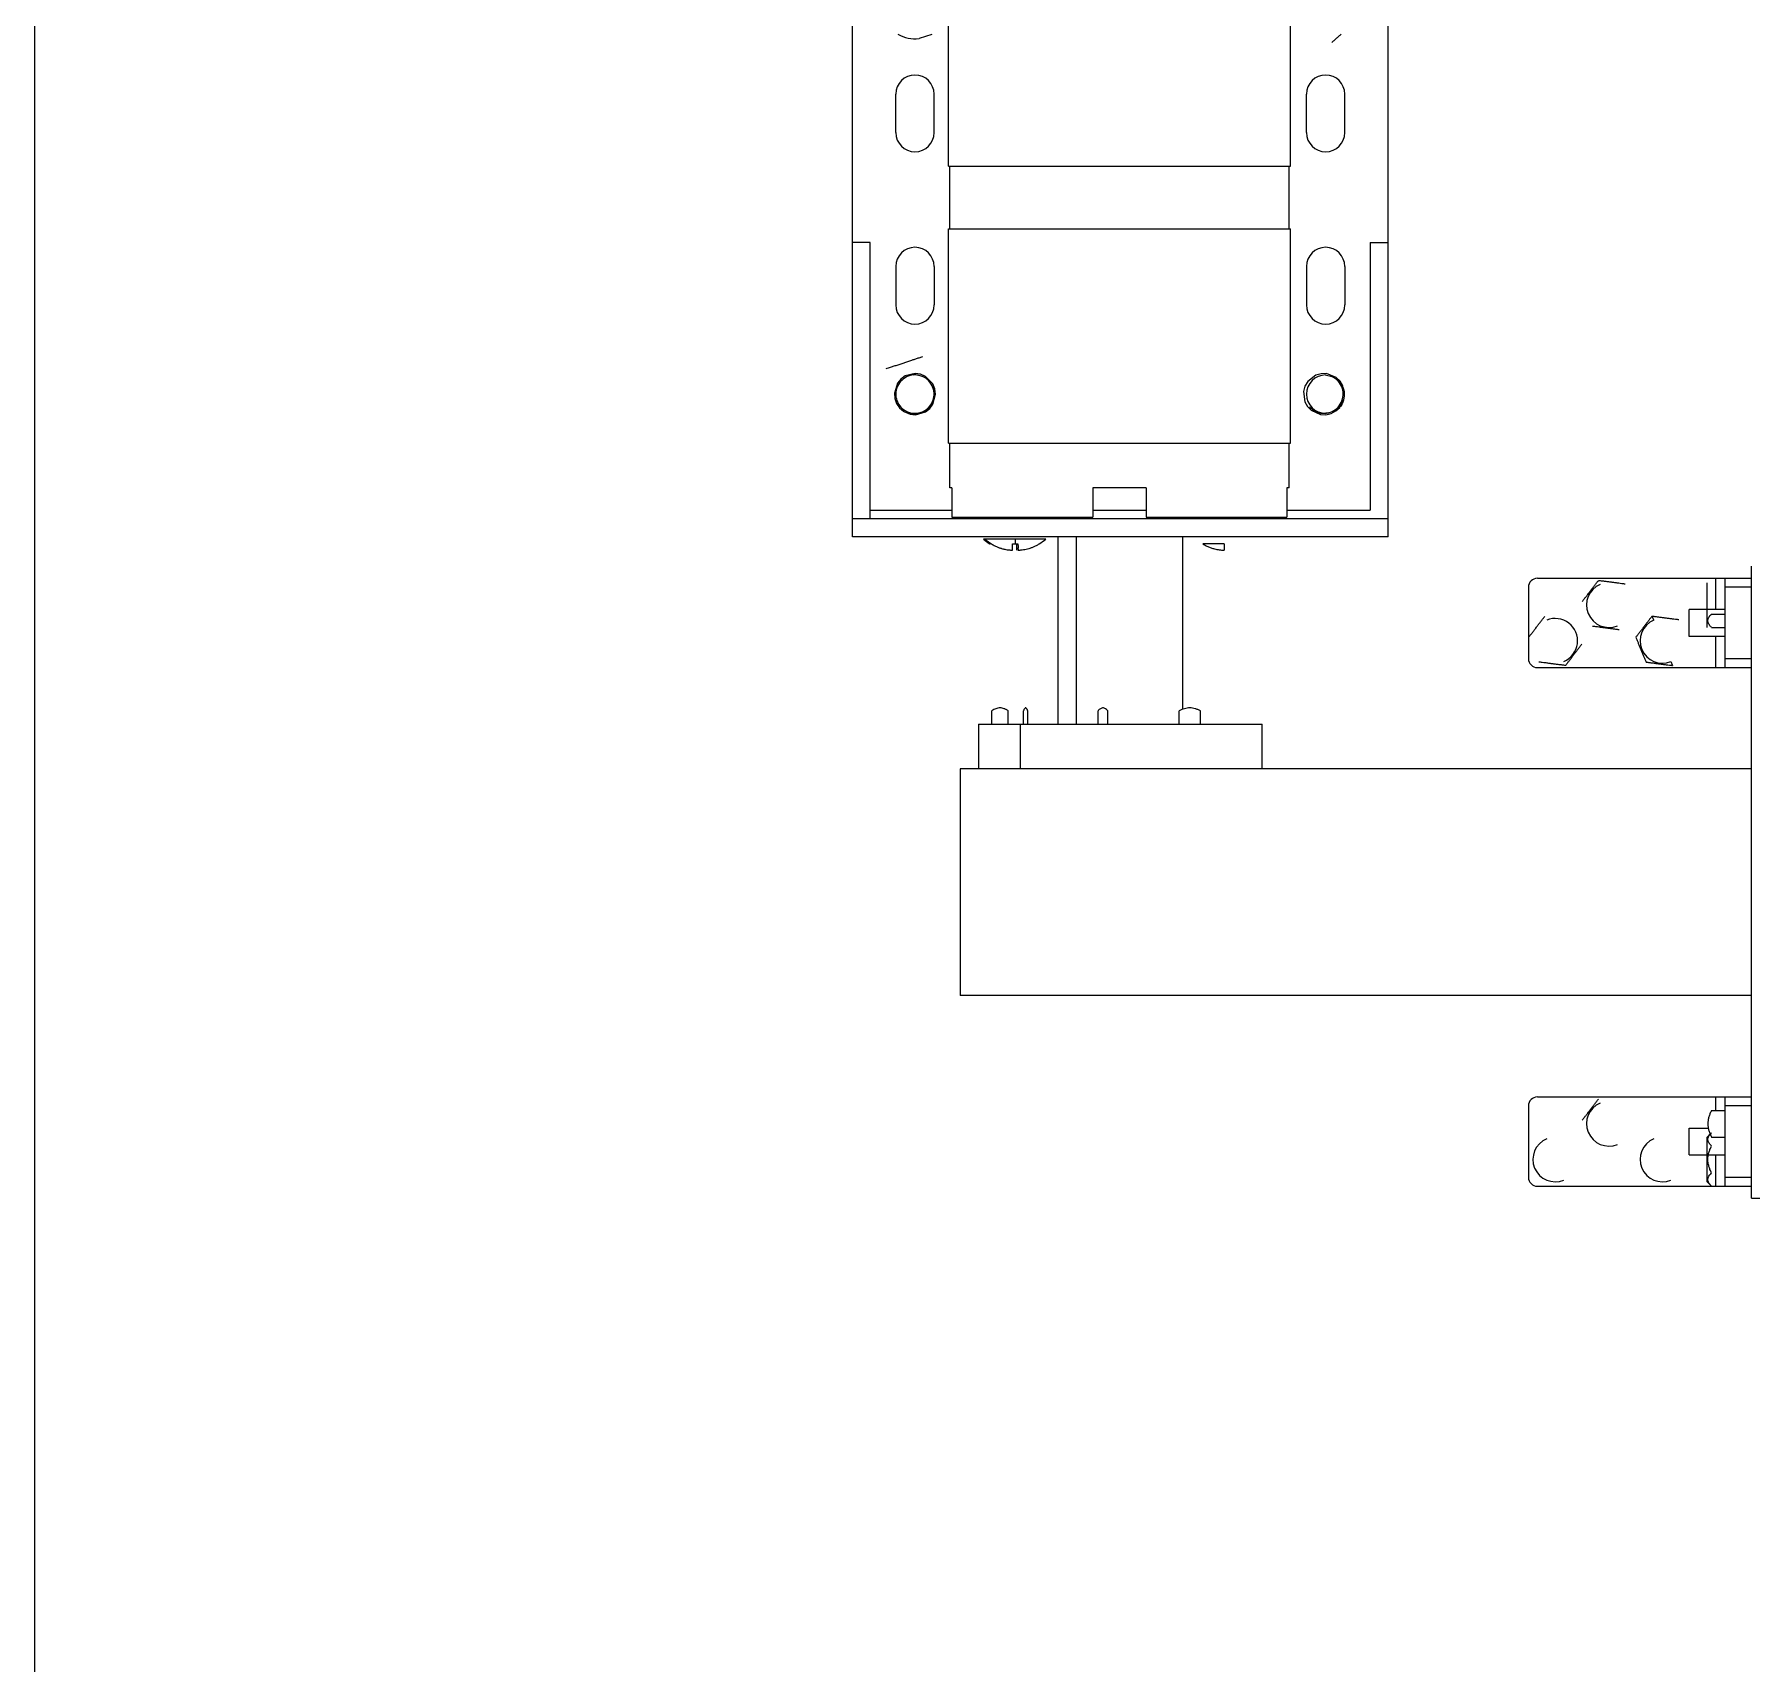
# Model space of a CAD drawing. Header units: millimetres. Extents: x -635 to 515, y -448 to 489.
# Drawn here: x -635 to -442.6, y -265 to -82.5 of the extents above; entities that cross this region are included whole.
import ezdxf

# ---------------------------------------------------------------- set-up
doc = ezdxf.new("R2010")
doc.units = ezdxf.units.MM

msp = doc.modelspace()

# ---------------------------------------------------------------- linework, layer by layer
at = {"color": 7, "linetype": 'Continuous', "lineweight": 25}
for p, q in [((-634.978, 203.251), (-634.978, -347.791)), ((-494.28, -97.278), (-494.28, -45.278)), ((-543.338, -138.778), (-543.338, -74.868)), ((-532.43, -104.278), (-532.43, -97.278)), ((-494.28, -128.278), (-494.28, -104.278)), ((-532.43, -133.278), (-532.43, -128.278)), ((-525.097, -139.028), (-525.097, -139.578)), ((-442.618, -212.878), (-442.618, -142.078)), ((-529.213, -159.778), (-529.213, -164.778)), ((-531.258, -164.778), (-531.258, -190.178)), ((-442.618, -164.778), (-531.258, -164.778)), ((-531.256, -190.178), (-531.256, -164.778)), ((-442.618, -190.178), (-531.258, -190.178)), ((-466.618, -201.528), (-442.618, -201.528)), ((-446.618, -211.528), (-446.618, -208.028)), ((-445.618, -210.528), (-442.618, -210.528))]:
    msp.add_line(p, q, dxfattribs=at)
at = {"color": 144, "linetype": 'Continuous', "lineweight": 18}
for p, q in [((-532.58, -97.278), (-532.58, -45.278)), ((-483.338, -138.778), (-483.338, -74.868)), ((-534.446, -82.493), (-535.883, -82.97)), ((-538.488, -93.498), (-538.488, -89.198)), ((-534.188, -93.498), (-534.188, -89.198)), ((-492.488, -93.498), (-492.488, -89.198)), ((-488.188, -93.498), (-488.188, -89.198)), ((-532.58, -97.278), (-494.28, -97.278)), ((-494.43, -104.278), (-494.43, -97.278)), ((-532.58, -128.278), (-532.58, -104.278)), ((-532.58, -104.278), (-494.28, -104.278)), ((-541.338, -105.823), (-543.338, -105.823)), ((-541.338, -136.778), (-541.338, -105.823)), ((-485.338, -105.823), (-485.338, -135.778)), ((-485.338, -105.823), (-483.338, -105.823)), ((-538.488, -108.498), (-538.488, -112.798)), ((-534.188, -108.498), (-534.188, -112.798)), ((-492.488, -108.498), (-492.488, -112.798)), ((-488.188, -108.498), (-488.188, -112.798)), ((-538.23, -119.502), (-536.794, -119.025)), ((-489.602, -120.857), (-490.376, -120.654)), ((-532.58, -128.278), (-494.28, -128.278)), ((-494.43, -133.278), (-494.43, -128.278)), ((-532.191, -133.278), (-532.43, -133.278)), ((-532.191, -133.278), (-532.191, -136.578)), ((-510.43, -133.278), (-516.43, -133.278)), ((-516.43, -133.278), (-516.43, -136.578)), ((-510.43, -133.278), (-510.43, -136.578)), ((-494.43, -133.278), (-494.668, -133.278)), ((-494.668, -133.278), (-494.668, -136.578)), ((-541.338, -135.778), (-532.191, -135.778)), ((-516.43, -135.778), (-510.43, -135.778)), ((-494.668, -135.778), (-485.338, -135.778)), ((-483.338, -136.778), (-543.338, -136.778)), ((-532.191, -136.578), (-516.43, -136.578)), ((-510.43, -136.578), (-494.668, -136.578)), ((-483.338, -138.778), (-543.338, -138.778)), ((-521.697, -139.028), (-528.656, -139.028)), ((-527.94, -139.578), (-527.923, -139.578)), ((-527.781, -139.578), (-527.764, -139.578)), ((-525.397, -139.578), (-524.797, -139.578)), ((-522.429, -139.578), (-522.412, -139.578)), ((-520.338, -138.778), (-520.338, -159.778)), ((-518.288, -138.778), (-518.288, -159.778)), ((-506.338, -158.112), (-506.338, -138.778)), ((-501.721, -139.578), (-504.088, -139.578)), ((-501.721, -139.578), (-501.721, -140.274)), ((-466.618, -143.428), (-442.618, -143.428)), ((-447.618, -148.928), (-447.618, -143.928)), ((-446.618, -146.928), (-446.618, -143.428)), ((-445.618, -143.428), (-445.618, -153.428)), ((-467.618, -144.428), (-467.618, -152.428)), ((-442.618, -144.428), (-445.618, -144.428)), ((-453.576, -148.118), (-453.767, -147.657)), ((-449.618, -149.928), (-449.618, -146.928)), ((-445.618, -146.928), (-449.618, -146.928)), ((-447.118, -147.428), (-445.618, -147.428)), ((-445.618, -149.928), (-449.618, -149.928)), ((-447.118, -148.928), (-445.618, -148.928)), ((-446.618, -153.428), (-446.618, -149.928)), ((-466.618, -153.428), (-442.618, -153.428)), ((-451.661, -152.737), (-451.469, -153.199)), ((-445.618, -152.428), (-442.618, -152.428)), ((-527.726, -159.778), (-527.726, -158.278)), ((-525.892, -159.778), (-525.892, -158.278)), ((-524.191, -159.778), (-524.191, -158.278)), ((-523.703, -159.778), (-523.703, -158.278)), ((-515.833, -159.778), (-515.833, -158.278)), ((-514.727, -159.778), (-514.727, -158.278)), ((-506.732, -159.778), (-506.732, -158.278)), ((-504.365, -159.778), (-504.365, -158.278)), ((-529.213, -159.778), (-497.463, -159.778)), ((-524.564, -159.778), (-524.564, -164.778)), ((-497.463, -164.778), (-497.463, -159.778)), ((-445.618, -201.528), (-445.618, -211.528)), ((-467.618, -202.528), (-467.618, -210.528)), ((-447.118, -203.028), (-445.618, -203.028)), ((-442.618, -202.528), (-445.618, -202.528)), ((-449.618, -208.028), (-449.618, -205.028)), ((-449.618, -205.028), (-447.448, -205.028)), ((-447.618, -206.028), (-447.261, -205.67)), ((-447.618, -211.028), (-447.618, -206.028)), ((-447.118, -206.028), (-445.618, -206.028)), ((-449.618, -208.028), (-447.618, -208.028)), ((-447.447, -208.028), (-445.618, -208.028)), ((-466.618, -211.528), (-442.618, -211.528)), ((-447.618, -211.028), (-447.118, -211.528)), ((-442.618, -212.878), (-429.918, -212.878))]:
    msp.add_line(p, q, dxfattribs=at)
at = {"color": 8, "linetype": 'Continuous', "lineweight": 25}
msp.add_line((-446.618, -203.028), (-446.618, -201.528), dxfattribs=at)
at = {"color": 144, "linetype": 'Continuous', "lineweight": 18, "flags": 128}
for points in [[(-537.248, -124.905), (-536.868, -125.049), (-536.265, -125.109), (-535.153, -124.783), (-534.68, -124.409), (-534.318, -123.922), (-534.026, -122.8), (-534.104, -122.203), (-534.335, -121.642), (-535.149, -120.815), (-535.7, -120.575), (-536.301, -120.486), (-537.429, -120.759), (-537.917, -121.108), (-538.302, -121.577), (-538.648, -122.687), (-538.599, -123.284), (-538.395, -123.856), (-538.056, -124.346), (-537.62, -124.723), (-537.62, -124.723)], [(-488.671, -124.162), (-488.626, -124.124), (-488.348, -123.588), (-488.217, -122.997), (-488.41, -121.854), (-488.726, -121.34), (-489.167, -120.923), (-490.247, -120.502), (-490.849, -120.509), (-491.433, -120.673), (-492.35, -121.383), (-492.653, -121.903), (-492.812, -122.489), (-492.674, -123.641), (-492.384, -124.167), (-491.963, -124.605), (-490.903, -125.078), (-490.304, -125.1), (-489.712, -124.964), (-489.185, -124.686), (-488.76, -124.296), (-488.76, -124.296)]]:
    msp.add_lwpolyline(points, dxfattribs=at)
at = {"color": 144, "linetype": 'Continuous', "lineweight": 18}
for centre, radius, start, end in [((-536.338, -79.198), 3.8, 239.85841, 276.88798), ((-536.338, -89.198), 2.15, 0, 180), ((-490.338, -89.198), 2.15, 0, 180), ((-536.338, -93.498), 2.15, 180, 0), ((-490.338, -93.498), 2.15, 180, 0), ((-536.338, -108.498), 2.15, 360, 180), ((-490.338, -108.498), 2.15, 0, 180), ((-536.338, -112.798), 2.15, 180, 0), ((-490.338, -112.798), 2.15, 180, 360), ((-536.338, -122.798), 2.15, 270, 90), ((-490.338, -122.798), 2.15, 90, 270), ((-525.495, -135.656), 4.622, 226.84914, 238.05428), ((-466.618, -144.428), 1, 90, 180), ((-458.618, -146.428), 2.5, 112.52267, 292.52267), ((-464.618, -150.428), 2.5, 292.52267, 112.52267), ((-466.618, -152.428), 1, 180, 270), ((-466.618, -202.528), 1, 90, 180), ((-458.618, -204.528), 2.5, 112.52267, 292.52267), ((-464.618, -208.528), 2.5, 112.52267, 292.52267), ((-452.618, -208.528), 2.5, 112.52267, 292.52267), ((-466.618, -210.528), 1, 180, 270)]:
    msp.add_arc(centre, radius, start, end, dxfattribs=at)
at = {"color": 7, "linetype": 'Continuous', "lineweight": 25}
for centre, radius, start, end in [((-525.336, -135.656), 4.622, 226.84914, 238.05428), ((-524.858, -135.656), 4.622, 301.94572, 313.15086), ((-452.618, -150.428), 2.5, 112.52267, 292.52267)]:
    msp.add_arc(centre, radius, start, end, dxfattribs=at)
at = {"color": 144, "linetype": 'Continuous', "lineweight": 18}
for points, knots in [([(-488.613, -82.484), (-488.66, -82.526), (-488.755, -82.611), (-488.899, -82.738), (-489.045, -82.868), (-489.194, -83.001), (-489.345, -83.135), (-489.5, -83.272), (-489.602, -83.363), (-489.654, -83.41)], [0, 0, 0, 0, 0.1301053, 0.2640846, 0.4021845, 0.5446299, 0.691626, 0.8433595, 1, 1, 1, 1]), ([(-536.794, -119.025), (-536.734, -119.005), (-536.613, -118.965), (-536.431, -118.905), (-536.245, -118.843), (-536.056, -118.78), (-535.864, -118.716), (-535.668, -118.651), (-535.538, -118.608), (-535.472, -118.586)], [0, 0, 0, 0, 0.1301053, 0.2640846, 0.4021845, 0.5446299, 0.691626, 0.8433595, 1, 1, 1, 1]), ([(-539.553, -119.941), (-539.476, -119.916), (-539.324, -119.866), (-539.097, -119.79), (-538.874, -119.716), (-538.656, -119.644), (-538.442, -119.573), (-538.3, -119.525), (-538.23, -119.502)], [0, 0, 0, 0, 0.18226709, 0.35789227, 0.52715164, 0.69035359, 0.84784213, 1, 1, 1, 1]), ([(-536.413, -120.661), (-536.434, -120.658), (-536.725, -120.614), (-537.314, -120.824), (-537.733, -121.186), (-537.945, -121.37)], [0, 0, 0, 0, 0.0357706, 0.5102904, 1, 1, 1, 1]), ([(-534.303, -123.483), (-534.244, -123.216), (-534.123, -122.668), (-534.356, -121.834), (-534.872, -121.15), (-535.617, -120.712), (-536.464, -120.598), (-537.312, -120.804), (-537.732, -121.179), (-537.945, -121.37)], [0, 0, 0, 0, 0.1382727, 0.2843024, 0.4266127, 0.568923, 0.7149527, 0.8552311, 1, 1, 1, 1]), ([(-489.843, -120.757), (-489.8, -120.771), (-489.709, -120.799), (-489.568, -120.857), (-489.413, -120.932), (-489.249, -121.03), (-489.079, -121.154), (-488.81, -121.395), (-488.543, -121.753), (-488.354, -122.21), (-488.282, -122.561), (-488.263, -122.84), (-488.271, -123.075), (-488.309, -123.356), (-488.395, -123.662), (-488.524, -123.944), (-488.647, -124.147), (-488.727, -124.253), (-488.76, -124.296)], [0, 0, 0, 0, 0.0306821, 0.0656318, 0.1049773, 0.1488045, 0.1971324, 0.2498876, 0.3970234, 0.4993362, 0.5876036, 0.6425217, 0.6913612, 0.7493341, 0.8372962, 0.9086174, 0.9628026, 1, 1, 1, 1]), ([(-488.914, -121.37), (-489.041, -121.226), (-489.188, -121.1), (-489.504, -120.894), (-489.673, -120.814), (-489.843, -120.757)], [0, 0, 0, 0, 0.5, 0.5, 1, 1, 1, 1]), ([(-537.945, -121.37), (-538.137, -121.585), (-538.283, -121.839), (-538.417, -122.232), (-538.448, -122.363), (-538.486, -122.633), (-538.493, -122.773), (-538.47, -123.197), (-538.396, -123.484), (-538.144, -123.999), (-537.967, -124.226), (-537.566, -124.583), (-537.319, -124.732), (-536.778, -124.922), (-536.484, -124.961), (-536.061, -124.935), (-535.922, -124.912), (-535.658, -124.842), (-535.533, -124.796), (-535.158, -124.616), (-534.923, -124.441), (-534.731, -124.226)], [0, 0, 0, 0, 0.125, 0.125, 0.1875, 0.1875, 0.25, 0.25, 0.375, 0.375, 0.5, 0.5, 0.625, 0.625, 0.75, 0.75, 0.8125, 0.8125, 0.875, 0.875, 1, 1, 1, 1]), ([(-537.945, -121.37), (-538.137, -121.585), (-538.283, -121.839), (-538.417, -122.232), (-538.448, -122.363), (-538.486, -122.633), (-538.493, -122.773), (-538.47, -123.197), (-538.396, -123.484), (-538.144, -123.999), (-537.967, -124.226), (-537.566, -124.583), (-537.319, -124.732), (-536.778, -124.922), (-536.484, -124.961), (-536.061, -124.935), (-535.922, -124.912), (-535.658, -124.842), (-535.533, -124.796), (-535.158, -124.616), (-534.923, -124.441), (-534.731, -124.226)], [0, 0, 0, 0, 0.125, 0.125, 0.1875, 0.1875, 0.25, 0.25, 0.375, 0.375, 0.5, 0.5, 0.625, 0.625, 0.75, 0.75, 0.8125, 0.8125, 0.875, 0.875, 1, 1, 1, 1]), ([(-492.128, -124.226), (-491.936, -124.441), (-491.701, -124.616), (-491.327, -124.796), (-491.201, -124.842), (-490.937, -124.912), (-490.798, -124.935), (-490.375, -124.961), (-490.081, -124.922), (-489.54, -124.732), (-489.293, -124.583), (-488.892, -124.226), (-488.715, -123.999), (-488.463, -123.484), (-488.389, -123.197), (-488.366, -122.773), (-488.373, -122.633), (-488.411, -122.363), (-488.442, -122.232), (-488.576, -121.839), (-488.722, -121.585), (-488.914, -121.37)], [0, 0, 0, 0, 0.125, 0.125, 0.1875, 0.1875, 0.25, 0.25, 0.375, 0.375, 0.5, 0.5, 0.625, 0.625, 0.75, 0.75, 0.8125, 0.8125, 0.875, 0.875, 1, 1, 1, 1]), ([(-490.48, -124.919), (-490.252, -124.905), (-489.745, -124.874), (-489.056, -124.44), (-488.534, -123.761), (-488.322, -122.931), (-488.426, -122.066), (-488.749, -121.604), (-488.914, -121.37)], [0, 0, 0, 0, 0.1388928, 0.3101166, 0.4813403, 0.6570391, 0.8258182, 1, 1, 1, 1]), ([(-489.018, -124.464), (-488.829, -124.302), (-488.483, -124.005), (-488.263, -123.38), (-488.148, -122.64), (-488.345, -122.13), (-488.468, -121.812)], [0, 0, 0, 0, 0.2492213, 0.4556223, 0.6601904, 1, 1, 1, 1]), ([(-534.232, -123.231), (-534.241, -123.275), (-534.258, -123.369), (-534.299, -123.516), (-534.355, -123.678), (-534.433, -123.853), (-534.537, -124.037), (-534.745, -124.332), (-535.069, -124.639), (-535.5, -124.88), (-535.84, -124.994), (-536.115, -125.045), (-536.349, -125.065), (-536.633, -125.06), (-536.946, -125.01), (-537.243, -124.915), (-537.458, -124.817), (-537.573, -124.75), (-537.62, -124.723)], [0, 0, 0, 0, 0.0306821, 0.0656318, 0.1049773, 0.1488045, 0.1971324, 0.2498876, 0.3970234, 0.4993362, 0.5876036, 0.6425217, 0.6913612, 0.7493341, 0.8372962, 0.9086174, 0.9628026, 1, 1, 1, 1]), ([(-534.731, -124.226), (-534.604, -124.082), (-534.496, -123.922), (-534.328, -123.584), (-534.269, -123.407), (-534.232, -123.231)], [0, 0, 0, 0, 0.5, 0.5, 1, 1, 1, 1]), ([(-527.764, -139.578), (-527.701, -139.616), (-527.579, -139.689), (-527.396, -139.785), (-527.222, -139.867), (-527.058, -139.937), (-526.905, -139.995), (-526.763, -140.044), (-526.561, -140.106), (-526.314, -140.169), (-526.007, -140.225), (-525.755, -140.254), (-525.547, -140.269), (-525.443, -140.272), (-525.397, -140.274)], [0, 0, 0, 0, 0.0883869, 0.1711026, 0.2481443, 0.3195097, 0.3851979, 0.44521, 0.4995512, 0.6394197, 0.7501322, 0.8749514, 0.9438903, 1, 1, 1, 1]), ([(-525.397, -140.274), (-525.397, -140.272), (-525.397, -140.269), (-525.396, -140.254), (-525.397, -140.211), (-525.397, -140.122), (-525.397, -139.993), (-525.397, -139.879), (-525.397, -139.74), (-525.397, -139.634), (-525.397, -139.578)], [0, 0, 0, 0, 0.0561824, 0.1252478, 0.2505143, 0.5010812, 0.6153853, 0.749676, 0.8671623, 1, 1, 1, 1]), ([(-524.956, -139.578), (-524.956, -139.616), (-524.956, -139.689), (-524.955, -139.785), (-524.955, -139.867), (-524.955, -139.937), (-524.955, -139.995), (-524.956, -140.044), (-524.956, -140.106), (-524.955, -140.169), (-524.956, -140.225), (-524.956, -140.254), (-524.955, -140.269), (-524.956, -140.272), (-524.956, -140.274)], [0, 0, 0, 0, 0.0883869, 0.1711026, 0.2481443, 0.3195097, 0.3851979, 0.44521, 0.4995512, 0.6394197, 0.7501322, 0.8749514, 0.9438903, 1, 1, 1, 1]), ([(-524.797, -139.578), (-524.797, -139.616), (-524.797, -139.689), (-524.796, -139.785), (-524.796, -139.867), (-524.796, -139.937), (-524.796, -139.995), (-524.797, -140.044), (-524.797, -140.106), (-524.796, -140.169), (-524.797, -140.225), (-524.797, -140.254), (-524.796, -140.269), (-524.797, -140.272), (-524.797, -140.274)], [0, 0, 0, 0, 0.0883869, 0.1711026, 0.2481443, 0.3195097, 0.3851979, 0.44521, 0.4995512, 0.6394197, 0.7501322, 0.8749514, 0.9438903, 1, 1, 1, 1]), ([(-524.797, -140.274), (-524.75, -140.272), (-524.646, -140.269), (-524.438, -140.254), (-524.07, -140.211), (-523.67, -140.122), (-523.275, -139.993), (-522.993, -139.879), (-522.704, -139.74), (-522.524, -139.634), (-522.429, -139.578)], [0, 0, 0, 0, 0.0561824, 0.1252478, 0.2505143, 0.5010812, 0.6153853, 0.749676, 0.8671623, 1, 1, 1, 1]), ([(-504.088, -139.578), (-504.03, -139.613), (-503.914, -139.683), (-503.734, -139.778), (-503.551, -139.866), (-503.364, -139.945), (-503.174, -140.016), (-502.98, -140.078), (-502.762, -140.138), (-502.521, -140.192), (-502.257, -140.234), (-501.99, -140.263), (-501.812, -140.27), (-501.721, -140.274)], [0, 0, 0, 0, 0.081798, 0.1632213, 0.2444277, 0.3255764, 0.4068266, 0.4883372, 0.5702654, 0.677822, 0.785365, 0.8906985, 1, 1, 1, 1]), ([(-461.593, -146.037), (-461.554, -145.987), (-461.479, -145.889), (-461.366, -145.742), (-461.256, -145.598), (-461.106, -145.402), (-460.914, -145.152), (-460.677, -144.843), (-460.44, -144.534), (-460.211, -144.235), (-459.985, -143.94), (-459.842, -143.754), (-459.767, -143.657)], [0, 0, 0, 0, 0.0671409, 0.1314117, 0.1929406, 0.2518739, 0.3792988, 0.5017939, 0.6239655, 0.7515216, 0.8703171, 1, 1, 1, 1]), ([(-459.767, -143.657), (-459.705, -143.665), (-459.583, -143.681), (-459.398, -143.705), (-459.219, -143.729), (-458.974, -143.761), (-458.661, -143.802), (-458.275, -143.852), (-457.889, -143.903), (-457.516, -143.952), (-457.147, -144.001), (-456.914, -144.031), (-456.793, -144.047)], [0, 0, 0, 0, 0.0671409, 0.1314117, 0.1929406, 0.2518739, 0.3792988, 0.5017939, 0.6239655, 0.7515216, 0.8703171, 1, 1, 1, 1]), ([(-467.593, -150.037), (-467.554, -149.987), (-467.479, -149.889), (-467.366, -149.742), (-467.256, -149.598), (-467.106, -149.402), (-466.914, -149.152), (-466.677, -148.843), (-466.44, -148.534), (-466.211, -148.235), (-465.985, -147.94), (-465.842, -147.754), (-465.767, -147.657)], [0, 0, 0, 0, 0.0671409, 0.1314117, 0.1929406, 0.2518739, 0.3792988, 0.5017939, 0.6239655, 0.7515216, 0.8703171, 1, 1, 1, 1]), ([(-453.767, -147.657), (-453.805, -147.705), (-453.878, -147.801), (-453.989, -147.945), (-454.098, -148.087), (-454.247, -148.283), (-454.439, -148.534), (-454.677, -148.843), (-454.914, -149.152), (-455.146, -149.454), (-455.373, -149.751), (-455.518, -149.94), (-455.593, -150.037)], [0, 0, 0, 0, 0.06526242, 0.12818474, 0.18913441, 0.2485383, 0.37519649, 0.49827299, 0.62147176, 0.74820044, 0.87007329, 1, 1, 1, 1]), ([(-453.767, -147.657), (-453.705, -147.665), (-453.583, -147.681), (-453.398, -147.705), (-453.219, -147.729), (-452.974, -147.761), (-452.661, -147.802), (-452.275, -147.852), (-451.889, -147.903), (-451.516, -147.952), (-451.147, -148.001), (-450.914, -148.031), (-450.793, -148.047)], [0, 0, 0, 0, 0.0671409, 0.1314117, 0.1929406, 0.2518739, 0.3792988, 0.5017939, 0.6239655, 0.7515216, 0.8703171, 1, 1, 1, 1]), ([(-447.118, -148.928), (-447.149, -148.896), (-447.209, -148.835), (-447.287, -148.742), (-447.355, -148.651), (-447.432, -148.528), (-447.501, -148.37), (-447.53, -148.175), (-447.5, -147.981), (-447.416, -147.792), (-447.288, -147.606), (-447.176, -147.489), (-447.118, -147.428)], [0, 0, 0, 0, 0.0671409, 0.1314117, 0.1929406, 0.2518739, 0.3792988, 0.5017939, 0.6239655, 0.7515216, 0.8703171, 1, 1, 1, 1]), ([(-457.469, -149.199), (-457.532, -149.191), (-457.654, -149.175), (-457.838, -149.151), (-458.018, -149.127), (-458.262, -149.095), (-458.576, -149.054), (-458.962, -149.003), (-459.347, -148.952), (-459.721, -148.903), (-460.09, -148.855), (-460.322, -148.825), (-460.444, -148.809)], [0, 0, 0, 0, 0.0671409, 0.1314117, 0.1929406, 0.2518739, 0.3792988, 0.5017939, 0.6239655, 0.7515216, 0.8703171, 1, 1, 1, 1]), ([(-455.593, -150.037), (-455.569, -150.094), (-455.523, -150.206), (-455.452, -150.376), (-455.383, -150.543), (-455.289, -150.77), (-455.167, -151.062), (-455.019, -151.422), (-454.869, -151.782), (-454.724, -152.133), (-454.581, -152.477), (-454.49, -152.696), (-454.444, -152.809)], [0, 0, 0, 0, 0.0657522, 0.1291286, 0.1905061, 0.2503226, 0.3766266, 0.4994051, 0.6226956, 0.7495543, 0.87079, 1, 1, 1, 1]), ([(-461.644, -150.818), (-461.682, -150.868), (-461.757, -150.966), (-461.87, -151.114), (-461.98, -151.257), (-462.131, -151.453), (-462.323, -151.704), (-462.56, -152.013), (-462.796, -152.321), (-463.026, -152.62), (-463.252, -152.916), (-463.395, -153.102), (-463.469, -153.199)], [0, 0, 0, 0, 0.0671409, 0.1314117, 0.1929406, 0.2518739, 0.3792988, 0.5017939, 0.6239655, 0.7515216, 0.8703171, 1, 1, 1, 1]), ([(-463.469, -153.199), (-463.532, -153.191), (-463.654, -153.175), (-463.838, -153.151), (-464.018, -153.127), (-464.262, -153.095), (-464.576, -153.054), (-464.962, -153.003), (-465.347, -152.952), (-465.721, -152.903), (-466.09, -152.855), (-466.322, -152.825), (-466.444, -152.809)], [0, 0, 0, 0, 0.0671409, 0.1314117, 0.1929406, 0.2518739, 0.3792988, 0.5017939, 0.6239655, 0.7515216, 0.8703171, 1, 1, 1, 1]), ([(-454.444, -152.809), (-454.383, -152.817), (-454.264, -152.832), (-454.083, -152.856), (-453.905, -152.879), (-453.662, -152.911), (-453.348, -152.952), (-452.962, -153.003), (-452.575, -153.053), (-452.198, -153.103), (-451.826, -153.152), (-451.591, -153.183), (-451.469, -153.199)], [0, 0, 0, 0, 0.0652624, 0.1281847, 0.1891344, 0.2485383, 0.3751965, 0.498273, 0.6214718, 0.7482004, 0.8700733, 1, 1, 1, 1]), ([(-525.892, -158.278), (-525.93, -158.253), (-526.004, -158.203), (-526.116, -158.139), (-526.225, -158.083), (-526.375, -158.018), (-526.568, -157.96), (-526.806, -157.935), (-527.044, -157.959), (-527.275, -158.028), (-527.505, -158.135), (-527.65, -158.229), (-527.726, -158.278)], [0, 0, 0, 0, 0.0661976, 0.129603, 0.1903387, 0.2485438, 0.3759151, 0.4982721, 0.6205804, 0.7481929, 0.8685059, 1, 1, 1, 1]), ([(-523.703, -158.278), (-523.713, -158.253), (-523.733, -158.203), (-523.763, -158.139), (-523.792, -158.083), (-523.832, -158.018), (-523.883, -157.96), (-523.946, -157.935), (-524.009, -157.959), (-524.071, -158.028), (-524.132, -158.135), (-524.171, -158.229), (-524.191, -158.278)], [0, 0, 0, 0, 0.0661976, 0.129603, 0.1903387, 0.2485438, 0.3759151, 0.4982721, 0.6205804, 0.7481929, 0.8685059, 1, 1, 1, 1]), ([(-514.727, -158.278), (-514.75, -158.252), (-514.795, -158.203), (-514.863, -158.138), (-514.929, -158.082), (-515.02, -158.017), (-515.136, -157.96), (-515.279, -157.935), (-515.423, -157.959), (-515.562, -158.029), (-515.7, -158.136), (-515.787, -158.229), (-515.833, -158.278)], [0, 0, 0, 0, 0.06670488, 0.13057889, 0.19174754, 0.25035376, 0.37736247, 0.49943896, 0.6218161, 0.74955137, 0.86923972, 1, 1, 1, 1]), ([(-504.365, -158.278), (-504.414, -158.252), (-504.511, -158.203), (-504.657, -158.138), (-504.798, -158.082), (-504.992, -158.017), (-505.241, -157.96), (-505.547, -157.935), (-505.854, -157.959), (-506.153, -158.029), (-506.448, -158.136), (-506.635, -158.229), (-506.732, -158.278)], [0, 0, 0, 0, 0.0667049, 0.1305789, 0.1917475, 0.2503538, 0.3773625, 0.499439, 0.6218161, 0.7495514, 0.8692397, 1, 1, 1, 1]), ([(-461.593, -204.137), (-461.554, -204.087), (-461.479, -203.989), (-461.366, -203.842), (-461.256, -203.698), (-461.106, -203.502), (-460.914, -203.252), (-460.677, -202.943), (-460.44, -202.634), (-460.211, -202.335), (-459.985, -202.04), (-459.842, -201.854), (-459.767, -201.757)], [0, 0, 0, 0, 0.0671409, 0.1314117, 0.1929406, 0.2518739, 0.3792988, 0.5017939, 0.6239655, 0.7515216, 0.8703171, 1, 1, 1, 1]), ([(-447.118, -203.028), (-447.149, -203.091), (-447.209, -203.213), (-447.287, -203.398), (-447.354, -203.578), (-447.431, -203.824), (-447.501, -204.14), (-447.53, -204.529), (-447.5, -204.917), (-447.417, -205.294), (-447.289, -205.668), (-447.177, -205.904), (-447.118, -206.028)], [0, 0, 0, 0, 0.0667592, 0.1306787, 0.1918844, 0.2505194, 0.3780815, 0.5006619, 0.6225459, 0.7497384, 0.869352, 1, 1, 1, 1]), ([(-447.118, -207.028), (-447.148, -206.997), (-447.207, -206.937), (-447.284, -206.846), (-447.351, -206.756), (-447.429, -206.633), (-447.5, -206.476), (-447.53, -206.28), (-447.502, -206.086), (-447.418, -205.895), (-447.289, -205.708), (-447.177, -205.589), (-447.118, -205.528)], [0, 0, 0, 0, 0.0652624, 0.1281847, 0.1891344, 0.2485383, 0.3751965, 0.498273, 0.6214718, 0.7482004, 0.8700733, 1, 1, 1, 1]), ([(-447.118, -210.028), (-447.148, -209.966), (-447.207, -209.845), (-447.285, -209.662), (-447.353, -209.481), (-447.43, -209.234), (-447.501, -208.918), (-447.53, -208.529), (-447.501, -208.139), (-447.417, -207.76), (-447.288, -207.386), (-447.176, -207.15), (-447.118, -207.028)], [0, 0, 0, 0, 0.06575217, 0.1291286, 0.19050605, 0.25032256, 0.37662663, 0.49940514, 0.62269559, 0.74955434, 0.87078998, 1, 1, 1, 1]), ([(-447.118, -211.528), (-447.148, -211.497), (-447.207, -211.437), (-447.284, -211.346), (-447.351, -211.256), (-447.429, -211.133), (-447.5, -210.975), (-447.53, -210.781), (-447.502, -210.585), (-447.418, -210.396), (-447.289, -210.208), (-447.177, -210.089), (-447.118, -210.028)], [0, 0, 0, 0, 0.0652624, 0.1281847, 0.1891344, 0.2485383, 0.3751965, 0.498273, 0.6214718, 0.7482004, 0.8700733, 1, 1, 1, 1])]:
    msp.add_open_spline(points, degree=3, knots=knots, dxfattribs=at)

doc.saveas('drawing.dxf')
